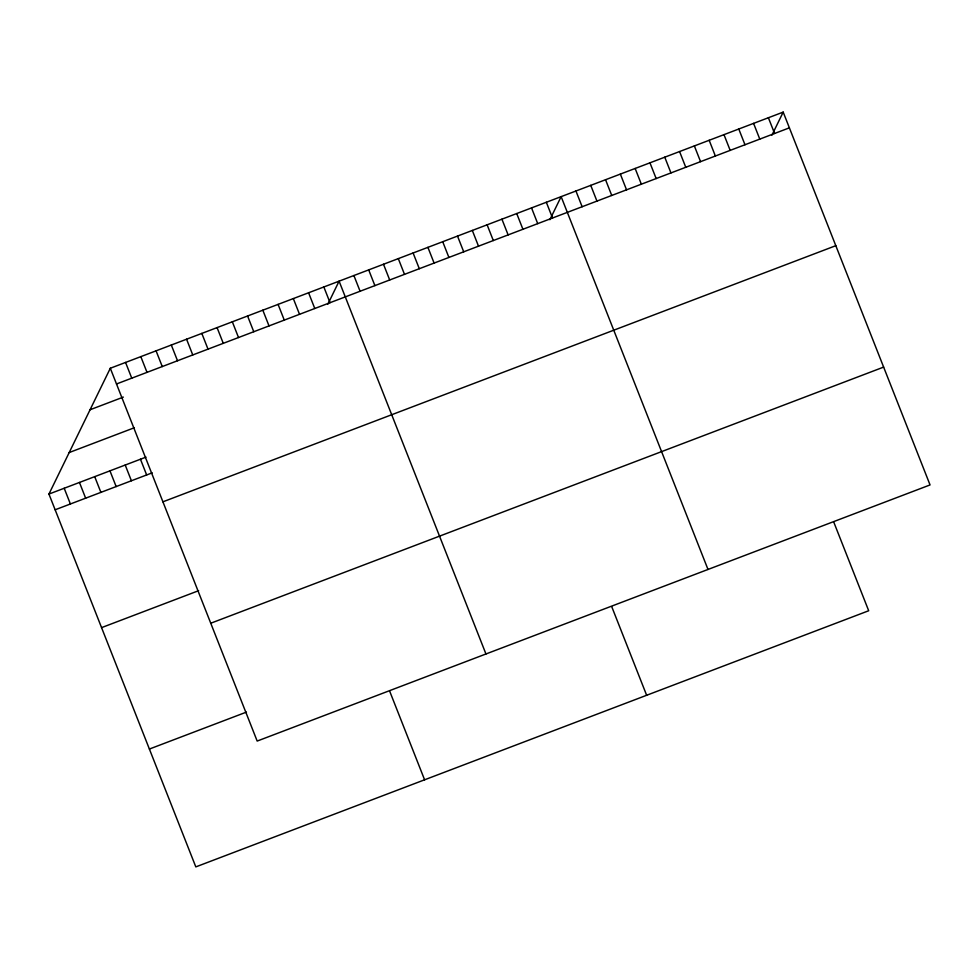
<?xml version="1.0" encoding="UTF-8"?>
<svg xmlns="http://www.w3.org/2000/svg" width="979" height="979" viewBox="0 0 979 979"><rect width="100%" height="100%" fill="white"/><g stroke="black" fill="none" stroke-linecap="round" stroke-linejoin="round"><path stroke-width="1.47" d="M833.875 522.37L868.691 610.749L195.812 866.892L48.95 494.065L110.309 368.251L783.188 112.108L930.05 484.935L257.171 741.066L110.309 368.251M327.843 304.224L339.089 281.157L485.951 653.984M549.892 219.7L561.138 196.632L708.001 569.46M771.941 135.175L783.188 112.108M116.501 383.976L789.392 127.845M90.056 409.76L123.342 397.095M69.203 452.543L134.368 427.737M48.95 494.065L146.006 457.12M55.142 509.79L152.21 472.845M162.918 501.823L835.809 245.68M101.559 627.637L198.627 590.692M210.754 623.231L883.633 367.101M149.395 749.045L246.451 712.1M768.393 117.749L774.585 133.474M753.585 123.378L759.777 139.116M738.778 129.02L744.982 144.745M723.983 134.649L730.175 150.387M709.175 140.291L715.368 156.016M694.368 145.92L700.572 161.657M679.573 151.561L685.765 167.287M664.765 157.191L670.958 172.928M649.958 162.832L656.163 178.557M635.151 168.461L641.355 184.199M620.356 174.103L626.548 189.828M605.548 179.732L611.74 195.457M590.741 185.361L596.945 201.099M575.946 191.003L582.138 206.728M546.331 202.274L552.535 217.999M531.536 207.903L537.728 223.64M516.728 213.544L522.921 229.27M501.921 219.174L508.125 234.911M487.126 224.815L493.318 240.54M472.319 230.444L478.511 246.182M611.826 606.894L646.642 695.274M457.511 236.086L463.716 251.811M442.716 241.715L448.908 257.453M427.909 247.357L434.101 263.082M413.101 252.986L419.306 268.711M398.306 258.627L404.498 274.353M383.499 264.257L389.691 279.982M368.691 269.886L374.896 285.623M353.896 275.527L360.088 291.252M323.841 286.969L330.033 302.695M308.581 292.77L314.785 308.507M293.333 298.583L299.525 314.308M278.085 304.383L284.277 320.109M262.825 310.184L269.029 325.921M247.577 315.997L253.769 331.722M389.777 691.419L424.592 779.798M232.329 321.797L238.521 337.535M217.069 327.61L223.273 343.335M201.821 333.411L208.013 349.148M186.573 339.223L192.765 354.949M171.313 345.024L177.517 360.749M156.065 350.825L162.257 366.562M140.817 356.637L147.009 372.363M125.557 362.438L131.761 378.175M140.462 459.224L146.654 474.962M125.214 465.037L131.406 480.762M109.954 470.838L116.158 486.575M94.706 476.651L100.898 492.376M79.458 482.451L85.65 498.189M64.198 488.264L70.402 503.989"/></g></svg>
